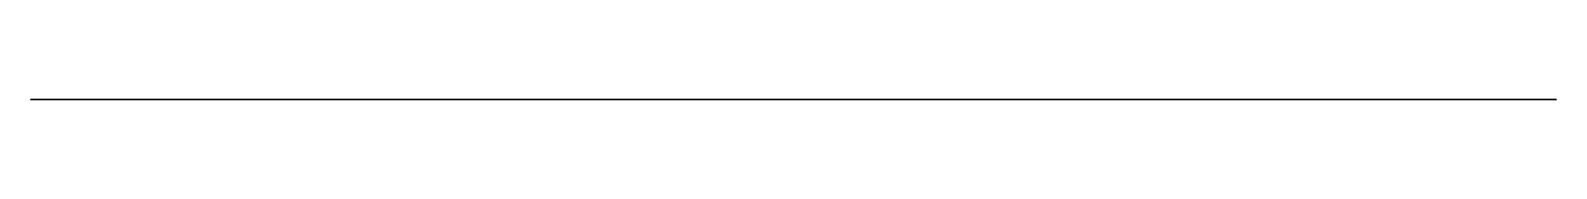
# Model space of a CAD drawing. Header units: millimetres. Extents: x 125.7 to 148.9, y 0 to 0.
import ezdxf

# ---------------------------------------------------------------- set-up
doc = ezdxf.new("R2010")
doc.units = ezdxf.units.MM
doc.layers.get('0').update_dxf_attribs({"color": 194, "true_color": 0x551cb1})

msp = doc.modelspace()

# ---------------------------------------------------------------- linework, layer by layer
at = {"color": 121, "true_color": 0xa6e5e5}
msp.add_polyline3d([(132.18, 0, 114.124), (132.18, 0, 113.547), (132.192, 0, 112.876), (132.23, 0, 112.208), (132.302, 0, 111.547), (132.413, 0, 110.898), (132.485, 0, 110.58), (132.569, 0, 110.268), (132.667, 0, 109.961), (132.778, 0, 109.66), (132.904, 0, 109.367), (133.045, 0, 109.081), (133.203, 0, 108.804), (133.377, 0, 108.536), (133.57, 0, 108.272), (133.777, 0, 108.018), (133.996, 0, 107.774), (134.228, 0, 107.541), (134.472, 0, 107.318), (134.726, 0, 107.107), (134.992, 0, 106.907), (135.268, 0, 106.721), (135.492, 0, 106.582), (135.721, 0, 106.453), (135.956, 0, 106.334), (136.197, 0, 106.229), (136.411, 0, 106.147), (136.628, 0, 106.075), (136.849, 0, 106.011), (137.073, 0, 105.956), (137.529, 0, 105.866), (137.993, 0, 105.803), (138.465, 0, 105.76), (138.941, 0, 105.736), (139.896, 0, 105.721), (139.907, 0, 100.234), (140.583, 0, 99.825), (141.239, 0, 99.389), (141.873, 0, 98.926), (142.484, 0, 98.436), (143.072, 0, 97.921), (143.637, 0, 97.382), (144.177, 0, 96.819), (144.692, 0, 96.234), (145.181, 0, 95.626), (145.643, 0, 94.998), (146.078, 0, 94.349), (146.485, 0, 93.682), (146.863, 0, 92.996), (147.211, 0, 92.292), (147.529, 0, 91.572), (147.816, 0, 90.836), (148.07, 0, 90.088), (148.291, 0, 89.332), (148.477, 0, 88.569), (148.63, 0, 87.801), (148.749, 0, 87.028), (148.833, 0, 86.252), (148.884, 0, 85.474), (148.901, 0, 84.694), (148.884, 0, 83.915), (148.833, 0, 83.136), (148.749, 0, 82.36), (148.63, 0, 81.587), (148.477, 0, 80.819), (148.291, 0, 80.056), (148.07, 0, 79.3), (147.816, 0, 78.552), (147.529, 0, 77.816), (147.211, 0, 77.096), (146.863, 0, 76.392), (146.485, 0, 75.706), (146.078, 0, 75.039), (145.643, 0, 74.39), (145.181, 0, 73.762), (144.692, 0, 73.155), (144.177, 0, 72.569), (143.637, 0, 72.006), (143.072, 0, 71.467), (142.484, 0, 70.952), (141.873, 0, 70.463), (141.239, 0, 69.999), (140.583, 0, 69.563), (139.907, 0, 69.154), (139.907, 0, 58.169), (143.076, 0, 58.169), (143.076, 0, 49.831), (146.324, 0, 49.831), (146.324, 0, -0.592), (125.669, 0, -0.592), (125.669, 0, 30.783), (127.722, 0, 32.734), (127.722, 0, 101.96), (125.669, 0, 103.614), (125.669, 0, 129.589), (130.409, 0, 129.589), (130.409, 0, 126.251), (130.787, 0, 126.247), (131.162, 0, 126.221), (131.533, 0, 126.172), (131.898, 0, 126.101), (132.257, 0, 126.008), (132.609, 0, 125.895), (132.952, 0, 125.761), (133.288, 0, 125.607), (133.613, 0, 125.433), (133.927, 0, 125.24), (134.23, 0, 125.028), (134.521, 0, 124.797), (134.798, 0, 124.549), (135.06, 0, 124.283), (135.308, 0, 124.001), (135.539, 0, 123.701), (135.751, 0, 123.389), (135.943, 0, 123.066), (136.114, 0, 122.733), (136.264, 0, 122.393), (136.393, 0, 122.045), (136.5, 0, 121.691), (136.586, 0, 121.332), (136.65, 0, 120.969), (136.692, 0, 120.603), (136.713, 0, 120.234), (136.711, 0, 119.864), (136.687, 0, 119.494), (136.641, 0, 119.125), (136.572, 0, 118.758), (136.481, 0, 118.394), (136.367, 0, 118.033), (136.231, 0, 117.68), (136.075, 0, 117.339), (135.899, 0, 117.009), (135.704, 0, 116.692), (135.492, 0, 116.388), (135.262, 0, 116.098), (135.016, 0, 115.823), (134.754, 0, 115.564), (134.477, 0, 115.32), (134.186, 0, 115.093), (133.881, 0, 114.884), (133.564, 0, 114.693), (133.234, 0, 114.52), (132.893, 0, 114.368), (132.542, 0, 114.235)], close=True, dxfattribs=at)

doc.saveas('drawing.dxf')
